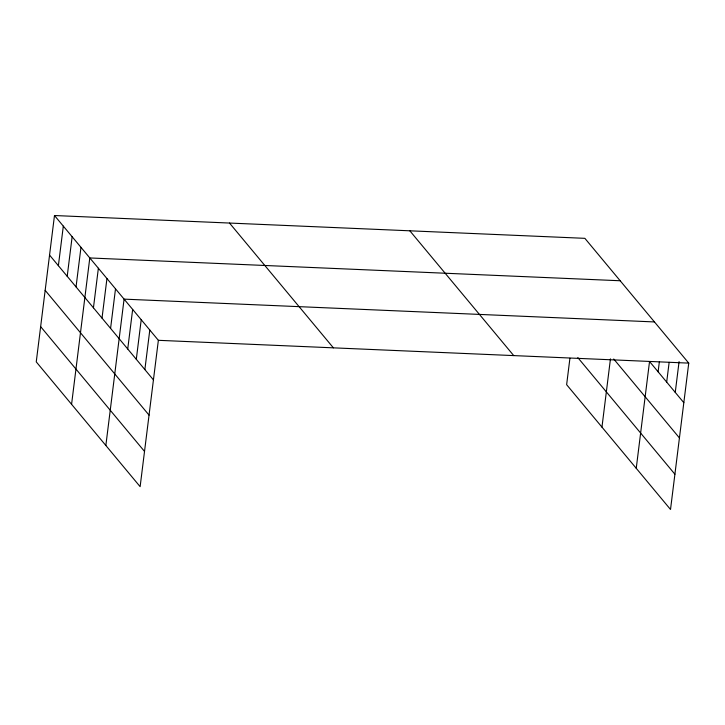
<?xml version="1.0" encoding="UTF-8"?>
<svg xmlns="http://www.w3.org/2000/svg" width="725" height="725" viewBox="0 0 725 725"><rect width="100%" height="100%" fill="white"/><g stroke="black" fill="none" stroke-linecap="round" stroke-linejoin="round"><path stroke-width="1.09" d="M54.484 215.524L36.25 361.875L140.133 486.665L158.367 340.315L54.484 215.524L584.867 238.335L688.75 363.125L670.516 509.476L566.633 384.685L569.923 358.259M58.381 265.694L63.311 226.137M67.207 276.307L72.137 236.74M76.043 286.91L80.973 247.343M71.576 404.305L89.8 257.955L620.183 280.756M93.443 307.817L98.373 268.25M102.017 318.112L106.947 278.545M110.581 328.407L115.511 288.84M105.85 445.485L124.084 299.135L654.467 321.936M127.727 348.997L132.657 309.43M136.3 359.292L141.221 319.725M144.864 369.587L149.794 330.02M601.958 427.116L610.459 358.866M636.242 468.296L649.537 361.503L683.82 402.683M658.11 371.798L659.342 361.911M666.683 382.093L669.148 362.31M675.247 392.388L679.08 361.621M158.367 340.315L688.75 363.125M613.722 358.993L679.434 437.927M577.816 357.606L674.912 474.232M409.833 230.804L513.726 355.594M229.508 223.055L333.391 347.846M49.554 255.091L153.437 379.882M45.158 290.335L149.051 415.126M40.636 326.64L144.529 451.43"/></g></svg>
